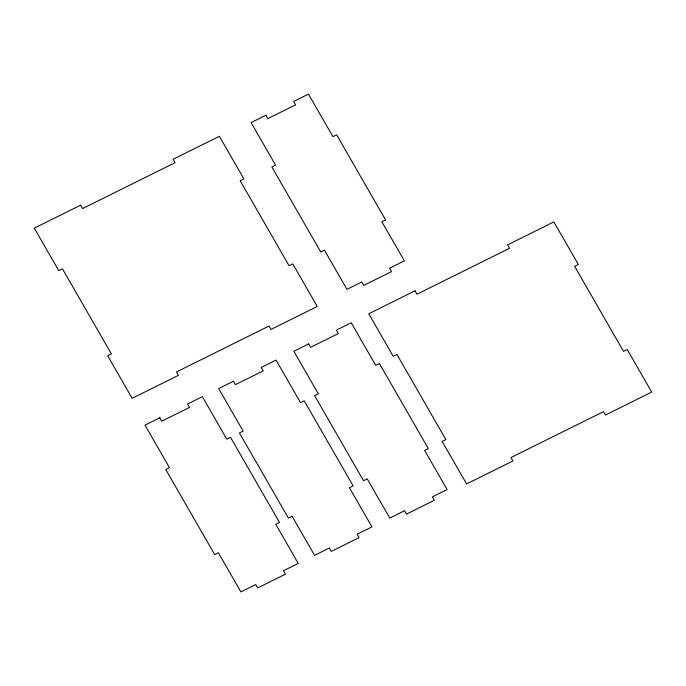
<?xml version="1.0" encoding="UTF-8"?>
<svg xmlns="http://www.w3.org/2000/svg" width="686" height="686" viewBox="0 0 686 686"><rect width="100%" height="100%" fill="white"/><g stroke="black" fill="none" stroke-linecap="round" stroke-linejoin="round"><path stroke-width="1.03" d="M80.571 205.183L34.3 228.146L58.764 270.687L62.46 268.852L111.389 353.933L107.685 355.777L132.149 398.317L178.42 375.353L176.465 371.949L269.015 326.03L270.97 329.434L317.241 306.471L292.776 263.921L289.08 265.765L240.151 180.675L243.856 178.84L219.391 136.291L173.121 159.255L175.076 162.659L82.534 208.587L80.571 205.183M265.902 115.231L251.093 122.58L275.558 165.12L271.853 166.955L320.774 252.045L324.478 250.21L346.979 289.346L361.788 281.997L363.743 285.402L391.509 271.63L389.554 268.226L404.363 260.877L381.853 221.732L385.558 219.897L336.637 134.816L332.933 136.651L308.468 94.102L293.668 101.451L295.623 104.855L267.857 118.635L265.902 115.231M415.03 290.804L368.759 313.768L393.224 356.308L396.92 354.473L445.849 439.563L442.144 441.398L466.609 483.939L512.879 460.975L510.924 457.579L603.466 411.651L605.429 415.056L651.7 392.092L627.236 349.551L623.54 351.386L574.611 266.297L578.315 264.462L553.851 221.921L507.58 244.876L509.535 248.281L416.985 294.208L415.03 290.804M159.812 417.774L145.003 425.123L169.468 467.663L165.763 469.507L214.692 554.588L218.388 552.753L240.897 591.898L255.707 584.549L257.662 587.953L285.427 574.173L283.464 570.769L298.273 563.42L275.772 524.284L279.476 522.44L230.547 437.359L226.843 439.194L202.387 396.654L187.578 404.003L189.533 407.398L161.767 421.178L159.812 417.774M233.48 381.219L218.671 388.568L243.136 431.117L239.431 432.952L288.352 518.033L292.056 516.198L314.565 555.343L329.366 547.994L331.329 551.398L359.087 537.618L357.132 534.214L371.941 526.865L349.44 487.729L353.136 485.894L304.215 400.804L300.511 402.639L276.046 360.099L261.246 367.447L263.201 370.852L235.435 384.623L233.48 381.219M308.666 343.909L293.857 351.258L318.321 393.798L314.617 395.642L363.546 480.723L367.242 478.888L389.751 518.033L404.56 510.684L406.515 514.088L434.281 500.308L432.326 496.904L447.126 489.555L424.625 450.419L428.33 448.575L379.401 363.494L375.705 365.329L351.241 322.789L336.432 330.129L338.387 333.533L310.621 347.313L308.666 343.909"/></g></svg>
